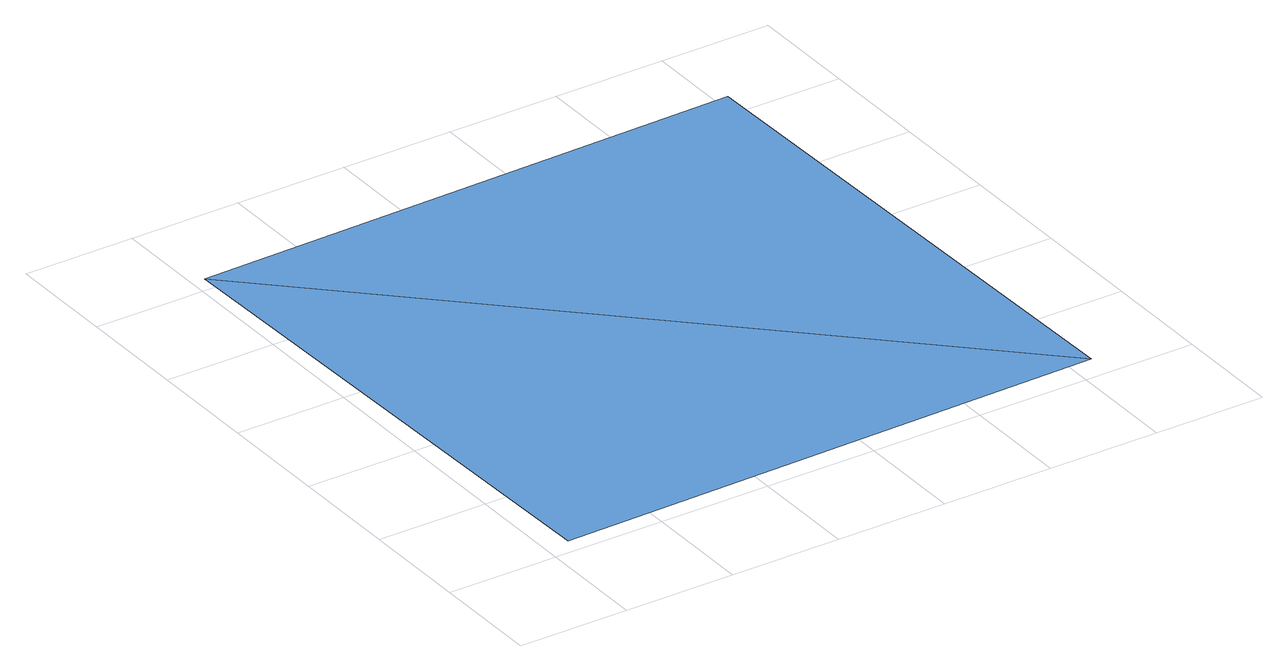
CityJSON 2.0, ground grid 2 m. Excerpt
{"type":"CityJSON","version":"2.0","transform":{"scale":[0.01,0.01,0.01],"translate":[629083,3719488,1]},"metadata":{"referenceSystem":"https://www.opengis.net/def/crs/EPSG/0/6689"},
"CityObjects":{
"waterbody1":{"type":"WaterBody","attributes":{"name":"福岡県津波浸水想定図","class":"1140","function":"2","WaterBodyTsunamiRiskAttribute.description":"1","WaterBodyTsunamiRiskAttribute.rank":"1"},"geometry":[{"type":"MultiSurface","lod":"1","boundaries":[[[0,1,2]],[[2,1,3]]]}]}
},
"vertices":[
[44,31,66],[1044,50,66],[25,1031,66],[1025,1050,66]
]}
